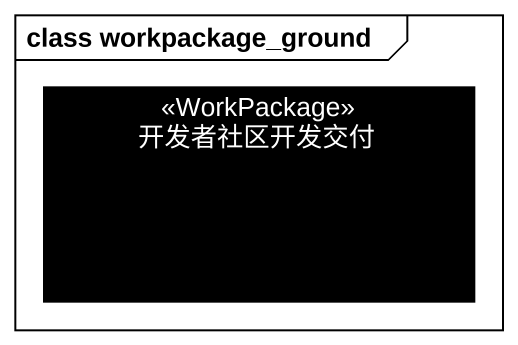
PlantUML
@startuml
mainframe class workpackage_ground
hide circle
hide empty members
class 开发者社区开发交付 <<WorkPackage>> #000000
@enduml
